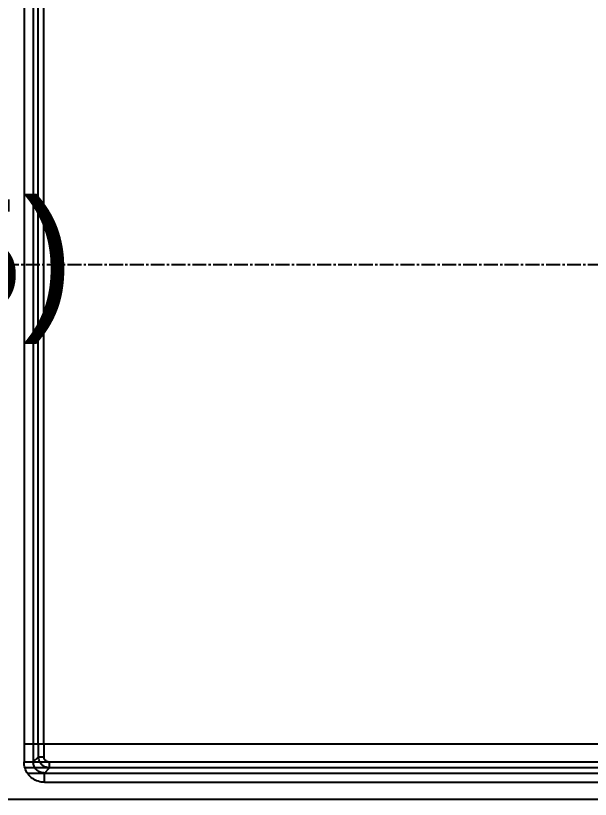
# Model space of a CAD drawing. Header units: millimetres. Extents: x 0 to 6325, y 0 to 4472.
# Drawn here: x 3766.61 to 3797.66, y 3307.3 to 3349.63 of the extents above; entities that cross this region are included whole.
import ezdxf
from ezdxf.enums import TextEntityAlignment as Align

# ---------------------------------------------------------------- set-up
doc = ezdxf.new("R2010")
doc.units = ezdxf.units.MM
doc.linetypes.add('AXES2', pattern=[1.125, 0.75, -0.125, 0.125, -0.125])
doc.layers.add('AXE', color=80, linetype='AXES2')
doc.layers.add('THIET BI', color=2, linetype='Continuous')
doc.styles.add('chuviet', font='arial.ttf')

# ---------------------------------------------------------------- blocks, each defined once
blk = doc.blocks.new('dfdfdfd')
for p, q in [((2712787.843, 167907.396), (2712787.843, 167949.326)), ((2712788.143, 167907.396), (2712788.143, 167949.277)), ((2712787.071, 167948.83), (2712787.071, 167906.419)), ((2712787.571, 167948.699), (2712787.571, 167906.417)), ((2712787.071, 167907.396), (2712818.796, 167907.396)), ((2712787.843, 167907.396), (2712787.854, 167907.396)), ((2712787.852, 167906.698), (2712787.854, 167907.396)), ((2712788.152, 167906.698), (2712788.152, 167907.396)), ((2712787.571, 167906.417), (2712787.852, 167906.698)), ((2712787.852, 167906.698), (2712788.152, 167906.698)), ((2712787.071, 167906.417), (2712787.571, 167906.417)), ((2712825.053, 167906.398), (2712787.072, 167906.398)), ((2712788.451, 167906.098), (2712788.451, 167906.398)), ((2712825.177, 167906.098), (2712787.118, 167906.098)), ((2712787.249, 167905.817), (2712877.376, 167905.817)), ((2712788.17, 167905.817), (2712788.451, 167906.098)), ((2712788.168, 167905.318), (2712877.375, 167905.318)), ((2712745.346, 167904.396), (2712884.946, 167904.396))]:
    blk.add_line(p, q)
for points, knots in [([(2712788.451, 167906.098), (2712788.41, 167906.098), (2712788.324, 167906.107), (2712788.198, 167906.149), (2712788.079, 167906.221), (2712787.978, 167906.321), (2712787.904, 167906.441), (2712787.861, 167906.569), (2712787.852, 167906.656), (2712787.852, 167906.698)], [0, 0, 0, 0, 0.1231019, 0.2566076, 0.3963678, 0.5384165, 0.6789395, 0.8140074, 0.9393518, 0.9393518, 0.9393518, 0.9393518]), ([(2712788.451, 167906.398), (2712788.431, 167906.398), (2712788.388, 167906.402), (2712788.324, 167906.423), (2712788.265, 167906.459), (2712788.214, 167906.509), (2712788.178, 167906.569), (2712788.156, 167906.633), (2712788.152, 167906.677), (2712788.152, 167906.698)], [0, 0, 0, 0, 0.0616521, 0.1284203, 0.1982307, 0.2691689, 0.3394093, 0.4070254, 0.4698322, 0.4698322, 0.4698322, 0.4698322]), ([(2712788.17, 167905.318), (2712788.057, 167905.318), (2712787.826, 167905.353), (2712787.514, 167905.512), (2712787.264, 167905.762), (2712787.106, 167906.075), (2712787.071, 167906.306), (2712787.071, 167906.419)], [0, 0, 0, 0, 0.340331, 0.686692, 1.034762, 1.381062, 1.721964, 1.721964, 1.721964, 1.721964]), ([(2712788.17, 167905.817), (2712788.109, 167905.817), (2712787.983, 167905.836), (2712787.813, 167905.922), (2712787.676, 167906.058), (2712787.59, 167906.229), (2712787.571, 167906.355), (2712787.571, 167906.417)], [0, 0, 0, 0, 0.1847388, 0.3739134, 0.5640053, 0.7532752, 0.9383184, 0.9383184, 0.9383184, 0.9383184]), ([(2712788.168, 167905.318), (2712788.168, 167905.38), (2712788.169, 167905.495), (2712788.169, 167905.647), (2712788.17, 167905.751), (2712788.169, 167905.802), (2712788.17, 167905.817)], [0, 0, 0, 0, 0.186295, 0.3457612, 0.455436, 0.49953, 0.49953, 0.49953, 0.49953])]:
    blk.add_open_spline(points, degree=3, knots=knots)
at = {"layer": 'AXE'}
blk.add_line((2712766.919, 167933.285), (2712914.693, 167933.285), dxfattribs=at)
blk = doc.blocks.new('dfđf')
at = {"layer": 'THIET BI', "color": 7, "linetype": 'Continuous', "ltscale": 0.5, "style": 'chuviet'}
blk.add_text('(125) ', height=6, dxfattribs=at).set_placement((2511928.07, 175582.684), align=Align.CENTER)

msp = doc.modelspace()

# ---------------------------------------------------------------- block references
at = {"color": 7, "linetype": 'Continuous'}
msp.add_blockref('dfđf', (-2508166.93, -172248.984), dxfattribs=at)
at = {"layer": 'THIET BI', "color": 7, "linetype": 'Continuous'}
msp.add_blockref('dfdfdfd', (-2709020.01, -164597.098), dxfattribs=at)

doc.saveas('drawing.dxf')
